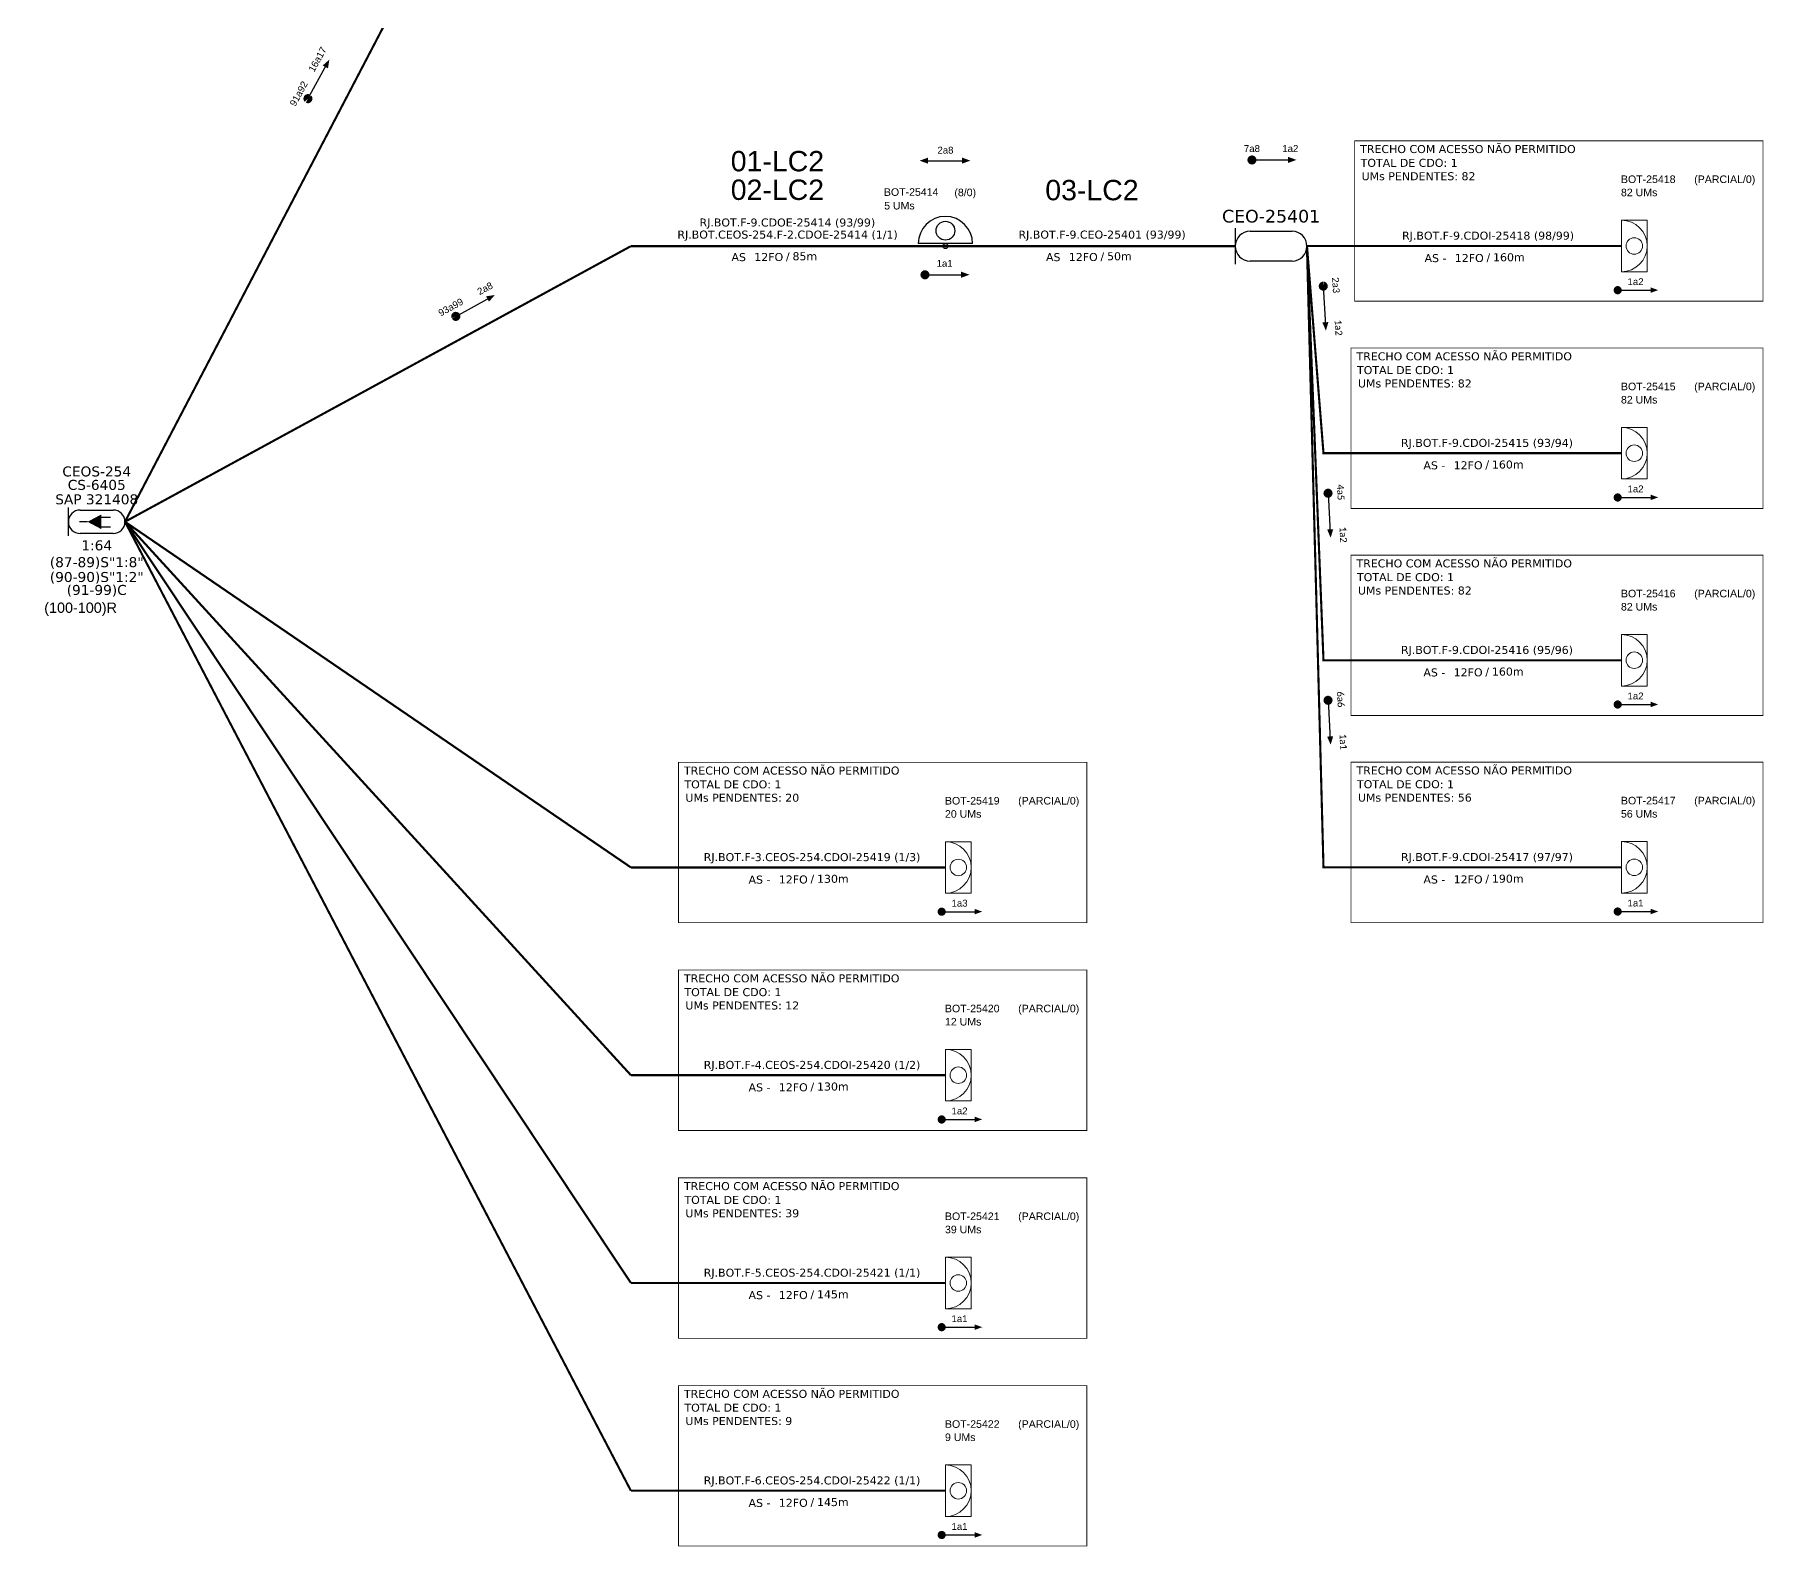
# Model space of a CAD drawing. Header units: millimetres. Extents: x -306105627 to -306104719, y 404252199 to 404252905.
# Drawn here: x -306105626.8 to -306105211, y 404252198.6 to 404252562.3 of the extents above; entities that cross this region are included whole.
import ezdxf
from ezdxf.enums import TextEntityAlignment as Align

# ---------------------------------------------------------------- set-up
doc = ezdxf.new("R2010")
doc.units = ezdxf.units.MM
doc.linetypes.add('ARILSUPP', pattern=[2.98, 1.42, -0.71, 0.14, -0.71])
for name, color, linetype, lineweight in [("20.0-LEGENDA DOS CDO'S", 1, 'Continuous', 0), ('20.1-CDO_INTERIOR', 1, 'Continuous', 0), ('20.2-CDO_POSTE', 1, 'Continuous', 5), ('40.1-ETIQUETAS', 1, 'Continuous', 20)]:
    doc.layers.add(name, color=color, linetype=linetype, lineweight=lineweight)
for name, color, linetype in [('20.4-CEOS', 1, 'Continuous'), ('20.5-CEO', 1, 'Continuous'), ('CAP a instalar', 1, 'Continuous'), ('label_cabos', 7, 'Continuous'), ('LC1', 3, 'Continuous'), ('SETA', 7, 'Continuous'), ('UNIFILAR', 7, 'Continuous')]:
    doc.layers.add(name, color=color, linetype=linetype)
doc.styles.add('ARIAL', font='arial.ttf')
doc.styles.add('siredit', font='verdana.ttf')
doc.linetypes.add('FENCELINE1', pattern='A,0.25,-0.1,[133,ltypeshp.shx,S=0.1,R=0,X=-0.1,Y=0],-0.1,1', length=1.45)

# ---------------------------------------------------------------- blocks, each defined once
blk = doc.blocks.new('CEOS_RP_CT_DRT')
at = {"layer": '20.4-CEOS', "color": 0}
for p, q in [((-4.54, 1.19), (-1.19, 1.19)), ((-1.19, -1.19), (-4.54, -1.19))]:
    blk.add_line(p, q, dxfattribs=at)
for points in [[(-5.73, -1.43), (-5.73, 1.44)], [(-3.79, 0), (-4.59, 0)], [(-2.47, 0.48), (-1.45, 0.48)], [(-2.47, -0.52), (-1.45, -0.52)]]:
    blk.add_lwpolyline(points, dxfattribs=at)
blk.add_lwpolyline([(-3.79, 0, 0, 1.47, 0), (-2.41, 0, 1.47, 1.47, 0)], format="xyseb", dxfattribs=at)
for centre, start, end in [((-4.54, 0), 90, 270), ((-1.19, 0), 270, 90)]:
    blk.add_arc(centre, 1.19, start, end, dxfattribs=at)
at = {"layer": '20.4-CEOS', "color": 7, "style": 'siredit'}
for tag, p in [('Nº_DA_CEOS', (-2.86, 5.6)), ('LOCAL', (-2.86, 4.24)), ('SAP', (-2.86, 2.78)), ('RACIO_SPLITAGEM', (-2.86, -1.88)), ('FIBRAS_SPLITTER', (-2.86, -3.58)), ('FIBRAS_TOP_C', (-2.86, -5.08)), ('RESERVA_FINAIS', (-2.86, -6.39))]:
    blk.add_attdef(tag, text='', height=1.01, dxfattribs=at).set_placement(p, align=Align.TOP_CENTER)
blk = doc.blocks.new('ETIQUETA_RS5F')
at = {"layer": '40.1-ETIQUETAS', "color": 0, "style": 'siredit'}
blk.add_text('/', height=1.5, dxfattribs=at).set_placement((1.58, -1.95), align=Align.MIDDLE_RIGHT)
for tag, p in [('ETIQUETA_R_PRIMARIA', (1.21, 4.1)), ('ETIQUETA_R_SECUNDARIA', (1.21, 2.1)), ('F_ATIVAS/F_MORTAS', (1.14, -4.24))]:
    blk.add_attdef(tag, text='', height=1.5, dxfattribs=at).set_placement(p, align=Align.MIDDLE_CENTER)
for tag, p in [('TIPO_CABO', (-6.58, -2.12)), ('CAP_CABO', (0.4, -2.09))]:
    blk.add_attdef(tag, text='', height=1.5, dxfattribs=at).set_placement(p, align=Align.MIDDLE_RIGHT)
blk.add_attdef('METROS', text='', height=1.5, dxfattribs=at).set_placement((2.14, -1.95), align=Align.MIDDLE_LEFT)
for tag, p in [('FUSÃO_1', (0.85, -8.39)), ('FUSÃO_2', (0.85, -10.6)), ('FUSÃO_3', (0.85, -12.93)), ('FUSÃO_4', (0.85, -15.14)), ('FUSÃO_5', (0.85, -17.16))]:
    blk.add_attdef(tag, text='', height=1.5, dxfattribs=at).set_placement(p, align=Align.CENTER)
blk = doc.blocks.new('CDOE POSTE_')
at = {"color": 1}
blk.add_line((12.92, -5.49), (-2.38, -5.49), dxfattribs=at)
for centre, radius in [((5.27, -1.86), 2.64), ((5.27, -6.2), 0.708)]:
    blk.add_circle(centre, radius, dxfattribs=at)
blk.add_arc((5.27, -5.49), 7.65, 0, 180, dxfattribs=at)
blk = doc.blocks.new('CDOE-TEXTO PADRÃO')
at = {"layer": "20.0-LEGENDA DOS CDO'S", "color": 0, "style": 'ARIAL'}
for tag, p in [('CDO_N', (0.49, 7.39)), ('CORDOALHA', (0.5, 4.33)), ('SAP', (0.51, 1.67)), ('SPLITER_1', (0.59, -0.91)), ('SPLITER_2', (0.6, -3.55)), ('(XX-XX_F)S', (0.54, -8.29)), ('(XX-XX_L)S', (0.55, -10.83)), ('UMS', (0.55, -13.15))]:
    blk.add_attdef(tag, p, '', height=1.7, rotation=0.118, dxfattribs=at)
blk.add_attdef('FIBRAS_UTILIZADAS', text='', height=1.7, rotation=0.118, dxfattribs=at).set_placement((19.77, 7.43), align=Align.CENTER)
blk = doc.blocks.new('CDOI_INT')
at = {"layer": '20.1-CDO_INTERIOR', "color": 0, "lineweight": 18}
blk.add_lwpolyline([(4.25, -4.25), (4.25, 4.25), (0, 4.25), (0, -4.25)], close=True, dxfattribs=at)
blk.add_circle((2.12, 0), 1.36, dxfattribs=at)
blk.add_arc((0, 0), 4.25, 270, 90, dxfattribs=at)
at = {"layer": "20.0-LEGENDA DOS CDO'S", "color": 0, "style": 'ARIAL'}
for tag, p in [('CDO_N', (-0.08, 10.38)), ('SPLITER_1', (21.18, 10.38)), ('SURVEY', (-0.08, 8.2)), ('SPLITER_2', (21.19, 8.68)), ('SAP', (-0.08, 6.23)), ('1:XX', (5.94, -2.22)), ('UMS', (5.94, -4.24))]:
    blk.add_attdef(tag, p, '', height=1.36, dxfattribs=at)
blk.add_attdef('FIBRAS_UTILIZADAS', text='', height=1.36, dxfattribs=at).set_placement((15.34, 10.38), align=Align.CENTER)
blk = doc.blocks.new('SAN')
at = {"layer": 'SETA'}
blk.add_lwpolyline([(-2.58, 0), (6.02, 0)], dxfattribs=at)
for points in [[(-2.1, -0.66), (-3.93, 0), (-2.1, 0.67)], [(5.33, 0.68), (7.16, 0.01), (5.33, -0.65)]]:
    blk.add_solid(points, dxfattribs=at)

msp = doc.modelspace()

# ---------------------------------------------------------------- linework, layer by layer
for points, const_width in [([(-306105561.29, 404252546.42, 1), (-306105560.76, 404252547.39, 1)], 1.1), ([(-306105334.53, 404252532.15, 1), (-306105333.43, 404252532.15, 1)], 1.1), ([(-306105413.17, 404252504.53, 1), (-306105412.07, 404252504.53, 1)], 1.1), ([(-306105316.86, 404252502.34, 1), (-306105316.79, 404252501.24, 1)], 1.1), ([(-306105246.51, 404252500.82, 1), (-306105245.51, 404252500.82, 1)], 1), ([(-306105246.51, 404252500.82, 1), (-306105245.51, 404252500.82, 1)], 1), ([(-306105525.95, 404252494.26, 1), (-306105524.98, 404252494.79, 1)], 1.1), ([(-306105315.71, 404252452.52, 1), (-306105315.65, 404252451.42, 1)], 1.1), ([(-306105246.51, 404252450.96, 1), (-306105245.51, 404252450.96, 1)], 1), ([(-306105246.51, 404252450.96, 1), (-306105245.51, 404252450.96, 1)], 1), ([(-306105315.71, 404252402.7, 1), (-306105315.65, 404252401.6, 1)], 1.1), ([(-306105246.51, 404252401.14, 1), (-306105245.51, 404252401.14, 1)], 1), ([(-306105246.51, 404252401.14, 1), (-306105245.51, 404252401.14, 1)], 1), ([(-306105409.1, 404252351.29, 1), (-306105408.1, 404252351.29, 1)], 1), ([(-306105409.1, 404252351.29, 1), (-306105408.1, 404252351.29, 1)], 1), ([(-306105246.51, 404252351.32, 1), (-306105245.51, 404252351.32, 1)], 1), ([(-306105246.51, 404252351.32, 1), (-306105245.51, 404252351.32, 1)], 1), ([(-306105409.1, 404252301.3, 1), (-306105408.1, 404252301.3, 1)], 1), ([(-306105409.1, 404252301.3, 1), (-306105408.1, 404252301.3, 1)], 1), ([(-306105409.1, 404252251.32, 1), (-306105408.1, 404252251.32, 1)], 1), ([(-306105409.1, 404252251.32, 1), (-306105408.1, 404252251.32, 1)], 1), ([(-306105409.1, 404252201.33, 1), (-306105408.1, 404252201.33, 1)], 1), ([(-306105409.1, 404252201.33, 1), (-306105408.1, 404252201.33, 1)], 1)]:
    msp.add_lwpolyline(points, format="xyb", close=True, dxfattribs=dict(const_width=const_width))
at = {"color": 3, "const_width": 0.2}
for points in [[(-306105211.06, 404252498.17), (-306105309.27, 404252498.17), (-306105309.27, 404252536.77), (-306105211.06, 404252536.77)], [(-306105211.06, 404252448.31), (-306105310.15, 404252448.31), (-306105310.15, 404252486.9), (-306105211.06, 404252486.9)], [(-306105211.06, 404252398.49), (-306105310.15, 404252398.49), (-306105310.15, 404252437.08), (-306105211.06, 404252437.08)], [(-306105373.7, 404252348.64), (-306105471.91, 404252348.64), (-306105471.91, 404252387.23), (-306105373.7, 404252387.23)], [(-306105211.06, 404252348.67), (-306105310.15, 404252348.67), (-306105310.15, 404252387.26), (-306105211.06, 404252387.26)], [(-306105373.7, 404252298.65), (-306105471.91, 404252298.65), (-306105471.91, 404252337.25), (-306105373.7, 404252337.25)], [(-306105373.7, 404252248.66), (-306105471.91, 404252248.66), (-306105471.91, 404252287.26), (-306105373.7, 404252287.26)], [(-306105373.7, 404252198.67), (-306105471.91, 404252198.67), (-306105471.91, 404252237.27), (-306105373.7, 404252237.27)]]:
    msp.add_lwpolyline(points, close=True, dxfattribs=at)
at = {"layer": '20.5-CEO'}
for p, q in [((-306105334.41, 404252515.01), (-306105324.34, 404252515.01)), ((-306105324.34, 404252507.83), (-306105334.41, 404252507.83))]:
    msp.add_line(p, q, dxfattribs=at)
msp.add_lwpolyline([(-306105338, 404252515.75), (-306105338, 404252507.1)], dxfattribs=at)
for centre, start, end in [((-306105334.41, 404252511.42), 90, 270), ((-306105324.34, 404252511.42), 270, 90)]:
    msp.add_arc(centre, 3.59, start, end, dxfattribs=at)
at = {"layer": 'CAP a instalar', "linetype": 'FENCELINE1', "ltscale": 7, "const_width": 0.513}
for points in [[(-306105483.35, 404252678.24), (-306105605.03, 404252445.11)], [(-306105483.35, 404252511.42), (-306105605.03, 404252445.11)], [(-306105407.7, 404252511.42), (-306105483.35, 404252511.42)], [(-306105338, 404252511.42), (-306105407.7, 404252511.42)]]:
    msp.add_lwpolyline(points, dxfattribs=at)
at = {"layer": 'CAP a instalar', "color": 8, "linetype": 'FENCELINE1', "ltscale": 7, "const_width": 0.513}
for points in [[(-306105245.11, 404252361.97), (-306105316.77, 404252361.97), (-306105320.75, 404252511.49)], [(-306105245.11, 404252511.47), (-306105320.75, 404252511.47), (-306105320.75, 404252511.47)], [(-306105245.11, 404252461.6), (-306105316.77, 404252461.6), (-306105320.74, 404252511.42)], [(-306105245.11, 404252411.79), (-306105316.77, 404252411.79), (-306105320.75, 404252511.42)], [(-306105483.35, 404252361.94), (-306105605.03, 404252445.11)], [(-306105483.35, 404252311.95), (-306105605.03, 404252445.11)], [(-306105483.35, 404252261.96), (-306105605.03, 404252445.11)], [(-306105483.35, 404252211.97), (-306105605.03, 404252445.11)], [(-306105407.7, 404252361.94), (-306105483.35, 404252361.94)], [(-306105407.7, 404252311.95), (-306105483.35, 404252311.95)], [(-306105407.7, 404252261.96), (-306105483.35, 404252261.96)], [(-306105407.7, 404252211.97), (-306105483.35, 404252211.97)]]:
    msp.add_lwpolyline(points, dxfattribs=at)
at = {"layer": 'SETA'}
for points in [[(-306105561.03, 404252546.9), (-306105556.47, 404252555.19)], [(-306105333.98, 404252532.15), (-306105324.52, 404252532.15)], [(-306105412.62, 404252504.53), (-306105403.16, 404252504.53)], [(-306105316.82, 404252501.79), (-306105316.28, 404252492.35)], [(-306105525.47, 404252494.53), (-306105517.16, 404252499.05)], [(-306105246.01, 404252500.82), (-306105237.41, 404252500.82)], [(-306105246.01, 404252500.82), (-306105237.41, 404252500.82)], [(-306105315.68, 404252451.97), (-306105315.13, 404252442.53)], [(-306105246.01, 404252450.96), (-306105237.41, 404252450.96)], [(-306105246.01, 404252450.96), (-306105237.41, 404252450.96)], [(-306105315.68, 404252402.15), (-306105315.13, 404252392.71)], [(-306105246.01, 404252401.14), (-306105237.41, 404252401.14)], [(-306105246.01, 404252401.14), (-306105237.41, 404252401.14)], [(-306105408.6, 404252351.29), (-306105400, 404252351.29)], [(-306105408.6, 404252351.29), (-306105400, 404252351.29)], [(-306105246.01, 404252351.32), (-306105237.41, 404252351.32)], [(-306105246.01, 404252351.32), (-306105237.41, 404252351.32)], [(-306105408.6, 404252301.3), (-306105400, 404252301.3)], [(-306105408.6, 404252301.3), (-306105400, 404252301.3)], [(-306105408.6, 404252251.32), (-306105400, 404252251.32)], [(-306105408.6, 404252251.32), (-306105400, 404252251.32)], [(-306105408.6, 404252201.33), (-306105400, 404252201.33)], [(-306105408.6, 404252201.33), (-306105400, 404252201.33)]]:
    msp.add_lwpolyline(points, dxfattribs=at)
for points in [[(-306105557.49, 404252554.88), (-306105555.88, 404252556.3), (-306105556.21, 404252554.18)], [(-306105325.28, 404252532.9), (-306105323.27, 404252532.17), (-306105325.28, 404252531.44)], [(-306105403.92, 404252505.28), (-306105401.91, 404252504.54), (-306105403.92, 404252503.81)], [(-306105238.1, 404252501.5), (-306105236.27, 404252500.84), (-306105238.1, 404252500.17)], [(-306105238.1, 404252501.5), (-306105236.27, 404252500.84), (-306105238.1, 404252500.17)], [(-306105518.19, 404252499.34), (-306105516.07, 404252499.67), (-306105517.48, 404252498.06)], [(-306105315.58, 404252493.15), (-306105316.19, 404252491.09), (-306105317.04, 404252493.06)], [(-306105238.1, 404252451.64), (-306105236.27, 404252450.97), (-306105238.1, 404252450.31)], [(-306105238.1, 404252451.64), (-306105236.27, 404252450.97), (-306105238.1, 404252450.31)], [(-306105314.43, 404252443.33), (-306105315.05, 404252441.27), (-306105315.89, 404252443.24)], [(-306105238.1, 404252401.82), (-306105236.27, 404252401.15), (-306105238.1, 404252400.49)], [(-306105238.1, 404252401.82), (-306105236.27, 404252401.15), (-306105238.1, 404252400.49)], [(-306105314.43, 404252393.51), (-306105315.05, 404252391.45), (-306105315.89, 404252393.42)], [(-306105400.69, 404252351.97), (-306105398.86, 404252351.31), (-306105400.69, 404252350.64)], [(-306105400.69, 404252351.97), (-306105398.86, 404252351.31), (-306105400.69, 404252350.64)], [(-306105238.1, 404252352), (-306105236.27, 404252351.33), (-306105238.1, 404252350.67)], [(-306105238.1, 404252352), (-306105236.27, 404252351.33), (-306105238.1, 404252350.67)], [(-306105400.69, 404252301.98), (-306105398.86, 404252301.32), (-306105400.69, 404252300.65)], [(-306105400.69, 404252301.98), (-306105398.86, 404252301.32), (-306105400.69, 404252300.65)], [(-306105400.69, 404252252), (-306105398.86, 404252251.33), (-306105400.69, 404252250.66)], [(-306105400.69, 404252252), (-306105398.86, 404252251.33), (-306105400.69, 404252250.66)], [(-306105400.69, 404252202.01), (-306105398.86, 404252201.34), (-306105400.69, 404252200.67)], [(-306105400.69, 404252202.01), (-306105398.86, 404252201.34), (-306105400.69, 404252200.67)]]:
    msp.add_solid(points, dxfattribs=at)

# ---------------------------------------------------------------- block references
at = {"layer": '20.1-CDO_INTERIOR', "color": 8, "ltscale": 11}
ref = msp.add_blockref('CDOI_INT', (-306105245.11, 404252511.47), dxfattribs=dict(at, xscale=1.458499505982035, yscale=1.458499505982035, zscale=1.458499505982035))
ref.add_attrib('CDO_N', 'BOT-25418', (-306105245.23, 404252526.61), dxfattribs={"layer": "20.0-LEGENDA DOS CDO'S", "color": 0, "height": 1.82, "style": 'ARIAL'})
ref.add_attrib('FIBRAS_UTILIZADAS', '       (PARCIAL/0)', dxfattribs={"layer": "20.0-LEGENDA DOS CDO'S", "color": 0, "height": 1.82, "style": 'ARIAL'}).set_placement((-306105222.73, 404252526.61), align=Align.CENTER)
ref.add_attrib('SURVEY', '82 UMs', (-306105245.22, 404252523.43), dxfattribs={"layer": "20.0-LEGENDA DOS CDO'S", "color": 0, "height": 1.82, "style": 'ARIAL'})
ref = msp.add_blockref('CDOI_INT', (-306105245.11, 404252461.6), dxfattribs=dict(at, xscale=1.458499505982035, yscale=1.458499505982035, zscale=1.458499505982035))
ref.add_attrib('CDO_N', 'BOT-25415', (-306105245.23, 404252476.75), dxfattribs={"layer": "20.0-LEGENDA DOS CDO'S", "color": 0, "height": 1.82, "style": 'ARIAL'})
ref.add_attrib('FIBRAS_UTILIZADAS', '       (PARCIAL/0)', dxfattribs={"layer": "20.0-LEGENDA DOS CDO'S", "color": 0, "height": 1.82, "style": 'ARIAL'}).set_placement((-306105222.73, 404252476.75), align=Align.CENTER)
ref.add_attrib('SURVEY', '82 UMs', (-306105245.22, 404252473.56), dxfattribs={"layer": "20.0-LEGENDA DOS CDO'S", "color": 0, "height": 1.82, "style": 'ARIAL'})
ref = msp.add_blockref('CDOI_INT', (-306105245.11, 404252411.79), dxfattribs=dict(at, xscale=1.458499505982035, yscale=1.458499505982035, zscale=1.458499505982035))
ref.add_attrib('CDO_N', 'BOT-25416', (-306105245.23, 404252426.93), dxfattribs={"layer": "20.0-LEGENDA DOS CDO'S", "color": 0, "height": 1.82, "style": 'ARIAL'})
ref.add_attrib('FIBRAS_UTILIZADAS', '       (PARCIAL/0)', dxfattribs={"layer": "20.0-LEGENDA DOS CDO'S", "color": 0, "height": 1.82, "style": 'ARIAL'}).set_placement((-306105222.73, 404252426.93), align=Align.CENTER)
ref.add_attrib('SURVEY', '82 UMs', (-306105245.22, 404252423.75), dxfattribs={"layer": "20.0-LEGENDA DOS CDO'S", "color": 0, "height": 1.82, "style": 'ARIAL'})
ref = msp.add_blockref('CDOI_INT', (-306105407.7, 404252361.94), dxfattribs=dict(at, xscale=1.458499505982035, yscale=1.458499505982035, zscale=1.458499505982035))
ref.add_attrib('CDO_N', 'BOT-25419', (-306105407.82, 404252377.08), dxfattribs={"layer": "20.0-LEGENDA DOS CDO'S", "color": 0, "height": 1.82, "style": 'ARIAL'})
ref.add_attrib('FIBRAS_UTILIZADAS', '       (PARCIAL/0)', dxfattribs={"layer": "20.0-LEGENDA DOS CDO'S", "color": 0, "height": 1.82, "style": 'ARIAL'}).set_placement((-306105385.33, 404252377.08), align=Align.CENTER)
ref.add_attrib('SURVEY', '20 UMs', (-306105407.81, 404252373.9), dxfattribs={"layer": "20.0-LEGENDA DOS CDO'S", "color": 0, "height": 1.82, "style": 'ARIAL'})
ref = msp.add_blockref('CDOI_INT', (-306105245.11, 404252361.97), dxfattribs=dict(at, xscale=1.458499505982035, yscale=1.458499505982035, zscale=1.458499505982035))
ref.add_attrib('CDO_N', 'BOT-25417', (-306105245.23, 404252377.11), dxfattribs={"layer": "20.0-LEGENDA DOS CDO'S", "color": 0, "height": 1.82, "style": 'ARIAL'})
ref.add_attrib('FIBRAS_UTILIZADAS', '       (PARCIAL/0)', dxfattribs={"layer": "20.0-LEGENDA DOS CDO'S", "color": 0, "height": 1.82, "style": 'ARIAL'}).set_placement((-306105222.73, 404252377.11), align=Align.CENTER)
ref.add_attrib('SURVEY', '56 UMs', (-306105245.22, 404252373.93), dxfattribs={"layer": "20.0-LEGENDA DOS CDO'S", "color": 0, "height": 1.82, "style": 'ARIAL'})
ref = msp.add_blockref('CDOI_INT', (-306105407.7, 404252311.95), dxfattribs=dict(at, xscale=1.458499505982035, yscale=1.458499505982035, zscale=1.458499505982035))
ref.add_attrib('CDO_N', 'BOT-25420', (-306105407.82, 404252327.09), dxfattribs={"layer": "20.0-LEGENDA DOS CDO'S", "color": 0, "height": 1.82, "style": 'ARIAL'})
ref.add_attrib('FIBRAS_UTILIZADAS', '       (PARCIAL/0)', dxfattribs={"layer": "20.0-LEGENDA DOS CDO'S", "color": 0, "height": 1.82, "style": 'ARIAL'}).set_placement((-306105385.33, 404252327.09), align=Align.CENTER)
ref.add_attrib('SURVEY', '12 UMs', (-306105407.81, 404252323.91), dxfattribs={"layer": "20.0-LEGENDA DOS CDO'S", "color": 0, "height": 1.82, "style": 'ARIAL'})
ref = msp.add_blockref('CDOI_INT', (-306105407.7, 404252261.96), dxfattribs=dict(at, xscale=1.458499505982035, yscale=1.458499505982035, zscale=1.458499505982035))
ref.add_attrib('CDO_N', 'BOT-25421', (-306105407.82, 404252277.1), dxfattribs={"layer": "20.0-LEGENDA DOS CDO'S", "color": 0, "height": 1.82, "style": 'ARIAL'})
ref.add_attrib('FIBRAS_UTILIZADAS', '       (PARCIAL/0)', dxfattribs={"layer": "20.0-LEGENDA DOS CDO'S", "color": 0, "height": 1.82, "style": 'ARIAL'}).set_placement((-306105385.33, 404252277.1), align=Align.CENTER)
ref.add_attrib('SURVEY', '39 UMs', (-306105407.81, 404252273.92), dxfattribs={"layer": "20.0-LEGENDA DOS CDO'S", "color": 0, "height": 1.82, "style": 'ARIAL'})
ref = msp.add_blockref('CDOI_INT', (-306105407.7, 404252211.97), dxfattribs=dict(at, xscale=1.458499505982035, yscale=1.458499505982035, zscale=1.458499505982035))
ref.add_attrib('CDO_N', 'BOT-25422', (-306105407.82, 404252227.11), dxfattribs={"layer": "20.0-LEGENDA DOS CDO'S", "color": 0, "height": 1.82, "style": 'ARIAL'})
ref.add_attrib('FIBRAS_UTILIZADAS', '       (PARCIAL/0)', dxfattribs={"layer": "20.0-LEGENDA DOS CDO'S", "color": 0, "height": 1.82, "style": 'ARIAL'}).set_placement((-306105385.33, 404252227.11), align=Align.CENTER)
ref.add_attrib('SURVEY', '9 UMs', (-306105407.81, 404252223.93), dxfattribs={"layer": "20.0-LEGENDA DOS CDO'S", "color": 0, "height": 1.82, "style": 'ARIAL'})
at = {"layer": '20.2-CDO_POSTE'}
ref = msp.add_blockref('CDOE-TEXTO PADRÃO', (-306105414.7, 404252511.34), dxfattribs=dict(at, xscale=1.069200003147125, yscale=1.069200003147125, zscale=1.069200003147125))
ref.add_attrib('CDO_N', 'BOT-25414', (-306105422.5, 404252523.52), dxfattribs={"layer": "20.0-LEGENDA DOS CDO'S", "color": 0, "height": 1.817, "rotation": 0.118, "style": 'ARIAL'})
ref.add_attrib('CORDOALHA', '5 UMs', (-306105422.43, 404252520.24), dxfattribs={"layer": "20.0-LEGENDA DOS CDO'S", "color": 0, "height": 1.817, "rotation": 0.118, "style": 'ARIAL'})
ref.add_attrib('FIBRAS_UTILIZADAS', '       (8/0)', dxfattribs={"layer": "20.0-LEGENDA DOS CDO'S", "color": 0, "height": 1.8175, "rotation": 0.118, "style": 'ARIAL'}).set_placement((-306105405.4, 404252523.43), align=Align.CENTER)
at = {"layer": '20.4-CEOS', "xscale": 2.37783237695694, "yscale": 2.37783237695694, "zscale": 2.37783237695694}
msp.add_blockref('CEOS_RP_CT_DRT', (-306105605.03, 404252445.1), dxfattribs=at).add_auto_attribs({'Nº_DA_CEOS': 'CEOS-254', 'LOCAL': 'CS-6405', 'SAP': 'SAP 321408', 'RACIO_SPLITAGEM': '1:64', 'FIBRAS_SPLITTER': '(87-89)S"1:8"', 'FIBRAS_TOP_C': '(90-90)S"1:2"', 'RESERVA_FINAIS': '(91-99)C'})
at = {"layer": '40.1-ETIQUETAS'}
ref = msp.add_blockref('ETIQUETA_RS5F', (-306105447.19, 404252511.5), dxfattribs=dict(at, xscale=1.283039983498747, yscale=1.283039983498747, zscale=1.283039983498747))
ref.add_attrib('ETIQUETA_R_PRIMARIA', 'RJ.BOT.F-9.CDOE-25414 (93/99)', dxfattribs={"color": 0, "height": 1.9246, "style": 'siredit'}).set_placement((-306105445.72, 404252517.11), align=Align.MIDDLE_CENTER)
ref.add_attrib('ETIQUETA_R_SECUNDARIA', 'RJ.BOT.CEOS-254.F-2.CDOE-25414 (1/1)', dxfattribs={"color": 0, "height": 1.9246, "style": 'siredit'}).set_placement((-306105445.67, 404252514.2), align=Align.MIDDLE_CENTER)
ref.add_attrib('TIPO_CABO', 'AS', dxfattribs={"color": 0, "height": 1.925, "style": 'siredit'}).set_placement((-306105455.68, 404252508.78), align=Align.MIDDLE_RIGHT)
ref.add_attrib('CAP_CABO', '12FO', dxfattribs={"color": 0, "height": 1.925, "style": 'siredit'}).set_placement((-306105446.72, 404252508.81), align=Align.MIDDLE_RIGHT)
ref.add_attrib('METROS', '85m', dxfattribs={"color": 0, "height": 1.925, "style": 'siredit'}).set_placement((-306105444.48, 404252508.99), align=Align.MIDDLE_LEFT)
ref = msp.add_blockref('ETIQUETA_RS5F', (-306105371.54, 404252511.5), dxfattribs=dict(at, xscale=1.283039983498747, yscale=1.283039983498747, zscale=1.283039983498747))
ref.add_attrib('ETIQUETA_R_SECUNDARIA', 'RJ.BOT.F-9.CEO-25401 (93/99)', dxfattribs={"color": 0, "height": 1.9246, "style": 'siredit'}).set_placement((-306105370.02, 404252514.2), align=Align.MIDDLE_CENTER)
ref.add_attrib('TIPO_CABO', 'AS', dxfattribs={"color": 0, "height": 1.925, "style": 'siredit'}).set_placement((-306105380.03, 404252508.78), align=Align.MIDDLE_RIGHT)
ref.add_attrib('CAP_CABO', '12FO', dxfattribs={"color": 0, "height": 1.925, "style": 'siredit'}).set_placement((-306105371.07, 404252508.81), align=Align.MIDDLE_RIGHT)
ref.add_attrib('METROS', '50m', dxfattribs={"color": 0, "height": 1.925, "style": 'siredit'}).set_placement((-306105368.83, 404252508.99), align=Align.MIDDLE_LEFT)
at = {"layer": '40.1-ETIQUETAS', "color": 8}
ref = msp.add_blockref('ETIQUETA_RS5F', (-306105278.7, 404252511.25), dxfattribs=dict(at, xscale=1.283039983498747, yscale=1.283039983498747, zscale=1.283039983498747))
ref.add_attrib('ETIQUETA_R_SECUNDARIA', 'RJ.BOT.F-9.CDOI-25418 (98/99)', dxfattribs={"color": 0, "height": 1.9246, "style": 'siredit'}).set_placement((-306105277.19, 404252513.95), align=Align.MIDDLE_CENTER)
ref.add_attrib('TIPO_CABO', 'AS -', dxfattribs={"color": 0, "height": 1.925, "style": 'siredit'}).set_placement((-306105287.19, 404252508.54), align=Align.MIDDLE_RIGHT)
ref.add_attrib('CAP_CABO', '12FO', dxfattribs={"color": 0, "height": 1.925, "style": 'siredit'}).set_placement((-306105278.23, 404252508.57), align=Align.MIDDLE_RIGHT)
ref.add_attrib('METROS', '160m', dxfattribs={"color": 0, "height": 1.925, "style": 'siredit'}).set_placement((-306105275.99, 404252508.75), align=Align.MIDDLE_LEFT)
ref = msp.add_blockref('ETIQUETA_RS5F', (-306105278.97, 404252461.39), dxfattribs=dict(at, xscale=1.283039983498747, yscale=1.283039983498747, zscale=1.283039983498747))
ref.add_attrib('ETIQUETA_R_SECUNDARIA', 'RJ.BOT.F-9.CDOI-25415 (93/94)', dxfattribs={"color": 0, "height": 1.9246, "style": 'siredit'}).set_placement((-306105277.45, 404252464.09), align=Align.MIDDLE_CENTER)
ref.add_attrib('TIPO_CABO', 'AS -', dxfattribs={"color": 0, "height": 1.925, "style": 'siredit'}).set_placement((-306105287.46, 404252458.68), align=Align.MIDDLE_RIGHT)
ref.add_attrib('CAP_CABO', '12FO', dxfattribs={"color": 0, "height": 1.925, "style": 'siredit'}).set_placement((-306105278.5, 404252458.7), align=Align.MIDDLE_RIGHT)
ref.add_attrib('METROS', '160m', dxfattribs={"color": 0, "height": 1.925, "style": 'siredit'}).set_placement((-306105276.26, 404252458.88), align=Align.MIDDLE_LEFT)
ref = msp.add_blockref('ETIQUETA_RS5F', (-306105278.97, 404252411.57), dxfattribs=dict(at, xscale=1.283039983498747, yscale=1.283039983498747, zscale=1.283039983498747))
ref.add_attrib('ETIQUETA_R_SECUNDARIA', 'RJ.BOT.F-9.CDOI-25416 (95/96)', dxfattribs={"color": 0, "height": 1.9246, "style": 'siredit'}).set_placement((-306105277.45, 404252414.27), align=Align.MIDDLE_CENTER)
ref.add_attrib('TIPO_CABO', 'AS -', dxfattribs={"color": 0, "height": 1.925, "style": 'siredit'}).set_placement((-306105287.46, 404252408.86), align=Align.MIDDLE_RIGHT)
ref.add_attrib('CAP_CABO', '12FO', dxfattribs={"color": 0, "height": 1.925, "style": 'siredit'}).set_placement((-306105278.5, 404252408.88), align=Align.MIDDLE_RIGHT)
ref.add_attrib('METROS', '160m', dxfattribs={"color": 0, "height": 1.925, "style": 'siredit'}).set_placement((-306105276.26, 404252409.06), align=Align.MIDDLE_LEFT)
ref = msp.add_blockref('ETIQUETA_RS5F', (-306105441.3, 404252361.72), dxfattribs=dict(at, xscale=1.283039983498747, yscale=1.283039983498747, zscale=1.283039983498747))
ref.add_attrib('ETIQUETA_R_SECUNDARIA', 'RJ.BOT.F-3.CEOS-254.CDOI-25419 (1/3)', dxfattribs={"color": 0, "height": 1.9246, "style": 'siredit'}).set_placement((-306105439.78, 404252364.42), align=Align.MIDDLE_CENTER)
ref.add_attrib('TIPO_CABO', 'AS -', dxfattribs={"color": 0, "height": 1.925, "style": 'siredit'}).set_placement((-306105449.78, 404252359.01), align=Align.MIDDLE_RIGHT)
ref.add_attrib('CAP_CABO', '12FO', dxfattribs={"color": 0, "height": 1.925, "style": 'siredit'}).set_placement((-306105440.82, 404252359.04), align=Align.MIDDLE_RIGHT)
ref.add_attrib('METROS', '130m', dxfattribs={"color": 0, "height": 1.925, "style": 'siredit'}).set_placement((-306105438.59, 404252359.21), align=Align.MIDDLE_LEFT)
ref = msp.add_blockref('ETIQUETA_RS5F', (-306105278.97, 404252361.75), dxfattribs=dict(at, xscale=1.283039983498747, yscale=1.283039983498747, zscale=1.283039983498747))
ref.add_attrib('ETIQUETA_R_SECUNDARIA', 'RJ.BOT.F-9.CDOI-25417 (97/97)', dxfattribs={"color": 0, "height": 1.9246, "style": 'siredit'}).set_placement((-306105277.45, 404252364.45), align=Align.MIDDLE_CENTER)
ref.add_attrib('TIPO_CABO', 'AS -', dxfattribs={"color": 0, "height": 1.925, "style": 'siredit'}).set_placement((-306105287.46, 404252359.04), align=Align.MIDDLE_RIGHT)
ref.add_attrib('CAP_CABO', '12FO', dxfattribs={"color": 0, "height": 1.925, "style": 'siredit'}).set_placement((-306105278.5, 404252359.06), align=Align.MIDDLE_RIGHT)
ref.add_attrib('METROS', '190m', dxfattribs={"color": 0, "height": 1.925, "style": 'siredit'}).set_placement((-306105276.26, 404252359.24), align=Align.MIDDLE_LEFT)
ref = msp.add_blockref('ETIQUETA_RS5F', (-306105441.3, 404252311.73), dxfattribs=dict(at, xscale=1.283039983498747, yscale=1.283039983498747, zscale=1.283039983498747))
ref.add_attrib('ETIQUETA_R_SECUNDARIA', 'RJ.BOT.F-4.CEOS-254.CDOI-25420 (1/2)', dxfattribs={"color": 0, "height": 1.9246, "style": 'siredit'}).set_placement((-306105439.78, 404252314.43), align=Align.MIDDLE_CENTER)
ref.add_attrib('TIPO_CABO', 'AS -', dxfattribs={"color": 0, "height": 1.925, "style": 'siredit'}).set_placement((-306105449.78, 404252309.02), align=Align.MIDDLE_RIGHT)
ref.add_attrib('CAP_CABO', '12FO', dxfattribs={"color": 0, "height": 1.925, "style": 'siredit'}).set_placement((-306105440.82, 404252309.05), align=Align.MIDDLE_RIGHT)
ref.add_attrib('METROS', '130m', dxfattribs={"color": 0, "height": 1.925, "style": 'siredit'}).set_placement((-306105438.59, 404252309.23), align=Align.MIDDLE_LEFT)
ref = msp.add_blockref('ETIQUETA_RS5F', (-306105441.3, 404252261.74), dxfattribs=dict(at, xscale=1.283039983498747, yscale=1.283039983498747, zscale=1.283039983498747))
ref.add_attrib('ETIQUETA_R_SECUNDARIA', 'RJ.BOT.F-5.CEOS-254.CDOI-25421 (1/1)', dxfattribs={"color": 0, "height": 1.9246, "style": 'siredit'}).set_placement((-306105439.78, 404252264.44), align=Align.MIDDLE_CENTER)
ref.add_attrib('TIPO_CABO', 'AS -', dxfattribs={"color": 0, "height": 1.925, "style": 'siredit'}).set_placement((-306105449.78, 404252259.03), align=Align.MIDDLE_RIGHT)
ref.add_attrib('CAP_CABO', '12FO', dxfattribs={"color": 0, "height": 1.925, "style": 'siredit'}).set_placement((-306105440.82, 404252259.06), align=Align.MIDDLE_RIGHT)
ref.add_attrib('METROS', '145m', dxfattribs={"color": 0, "height": 1.925, "style": 'siredit'}).set_placement((-306105438.59, 404252259.24), align=Align.MIDDLE_LEFT)
ref = msp.add_blockref('ETIQUETA_RS5F', (-306105441.3, 404252211.76), dxfattribs=dict(at, xscale=1.283039983498747, yscale=1.283039983498747, zscale=1.283039983498747))
ref.add_attrib('ETIQUETA_R_SECUNDARIA', 'RJ.BOT.F-6.CEOS-254.CDOI-25422 (1/1)', dxfattribs={"color": 0, "height": 1.9246, "style": 'siredit'}).set_placement((-306105439.78, 404252214.46), align=Align.MIDDLE_CENTER)
ref.add_attrib('TIPO_CABO', 'AS -', dxfattribs={"color": 0, "height": 1.925, "style": 'siredit'}).set_placement((-306105449.78, 404252209.04), align=Align.MIDDLE_RIGHT)
ref.add_attrib('CAP_CABO', '12FO', dxfattribs={"color": 0, "height": 1.925, "style": 'siredit'}).set_placement((-306105440.82, 404252209.07), align=Align.MIDDLE_RIGHT)
ref.add_attrib('METROS', '145m', dxfattribs={"color": 0, "height": 1.925, "style": 'siredit'}).set_placement((-306105438.59, 404252209.25), align=Align.MIDDLE_LEFT)
at = {"layer": 'label_cabos', "xscale": 0.8553599894046784, "yscale": 0.8553599894046784, "zscale": 0.85536}
msp.add_blockref('CDOE POSTE_', (-306105412.21, 404252516.73), dxfattribs=at)
at = {"layer": 'UNIFILAR', "color": 5, "lineweight": -3, "xscale": 1.1, "yscale": 1.1, "zscale": 1.1}
msp.add_blockref('SAN', (-306105409.58, 404252531.98), dxfattribs=at)

# ---------------------------------------------------------------- texts
at = {"style": 'ARIAL'}
for s, rotation, p in [('16a17', 61.1853, (-306105558.01, 404252555.95)), ('91a92', 61.1853, (-306105562.53, 404252547.72)), ('2a8', 28.5903, (-306105518.05, 404252500.52)), ('93a99', 28.5903, (-306105526.29, 404252496.02))]:
    msp.add_text(s, height=1.65, rotation=rotation, dxfattribs=at).set_placement(p, align=Align.CENTER)
for s, height, p in [('2a8', 1.65, (-306105407.69, 404252533.69)), ('7a8', 1.65, (-306105333.98, 404252534.08)), ('1a2', 1.65, (-306105324.75, 404252534.08)), ('1a1', 1.65, (-306105407.89, 404252506.45)), ('1a2', 1.65, (-306105241.71, 404252502.05)), ('1a2', 1.65, (-306105241.71, 404252452.19)), ('(100-100)R', 2.475, (-306105615.71, 404252423.19)), ('1a2', 1.65, (-306105241.71, 404252402.37)), ('1a3', 1.65, (-306105404.3, 404252352.52)), ('1a1', 1.65, (-306105241.71, 404252352.55)), ('1a2', 1.65, (-306105404.3, 404252302.53)), ('1a1', 1.65, (-306105404.3, 404252252.55)), ('1a1', 1.65, (-306105404.3, 404252202.56))]:
    msp.add_text(s, height=height, dxfattribs=at).set_placement(p, align=Align.CENTER)
at = {"color": 3, "style": 'siredit'}
for s, p in [('TRECHO COM ACESSO NÃO PERMITIDO', (-306105307.95, 404252533.82)), ('TOTAL DE CDO: 1', (-306105307.83, 404252530.5)), ('UMs PENDENTES: 82', (-306105307.6, 404252527.28)), ('TRECHO COM ACESSO NÃO PERMITIDO', (-306105308.84, 404252483.95)), ('TOTAL DE CDO: 1', (-306105308.71, 404252480.64)), ('UMs PENDENTES: 82', (-306105308.49, 404252477.42)), ('TRECHO COM ACESSO NÃO PERMITIDO', (-306105308.84, 404252434.13)), ('TOTAL DE CDO: 1', (-306105308.71, 404252430.82)), ('UMs PENDENTES: 82', (-306105308.49, 404252427.6)), ('TRECHO COM ACESSO NÃO PERMITIDO', (-306105470.59, 404252384.28)), ('TRECHO COM ACESSO NÃO PERMITIDO', (-306105308.84, 404252384.31)), ('TOTAL DE CDO: 1', (-306105470.47, 404252380.97)), ('TOTAL DE CDO: 1', (-306105308.71, 404252381)), ('UMs PENDENTES: 20', (-306105470.24, 404252377.75)), ('UMs PENDENTES: 56', (-306105308.49, 404252377.78)), ('TRECHO COM ACESSO NÃO PERMITIDO', (-306105470.59, 404252334.3)), ('TOTAL DE CDO: 1', (-306105470.47, 404252330.98)), ('UMs PENDENTES: 12', (-306105470.24, 404252327.76)), ('TRECHO COM ACESSO NÃO PERMITIDO', (-306105470.59, 404252284.31)), ('TOTAL DE CDO: 1', (-306105470.47, 404252280.99)), ('UMs PENDENTES: 39', (-306105470.24, 404252277.77)), ('TRECHO COM ACESSO NÃO PERMITIDO', (-306105470.59, 404252234.32)), ('TOTAL DE CDO: 1', (-306105470.47, 404252231)), ('UMs PENDENTES: 9', (-306105470.24, 404252227.79))]:
    msp.add_text(s, height=1.9246, dxfattribs=at).set_placement(p)
at = {"char_height": 1.65, "width": 27.8947, "attachment_point": 5, "rotation": 273.3058}
for s, insert in [('{\\fCalibri|b0|i0|c0|p34;\\C7;2a3}', (-306105313.78, 404252502.03)), ('{\\fCalibri|b0|i0|c0|p34;\\C7;1a2}', (-306105313.16, 404252491.8)), ('{\\fCalibri|b0|i0|c0|p34;\\C7;4a5}', (-306105312.64, 404252452.21)), ('{\\fCalibri|b0|i0|c0|p34;\\C7;1a2}', (-306105312.01, 404252441.99)), ('{\\fCalibri|b0|i0|c0|p34;\\C7;6a6}', (-306105312.64, 404252402.39)), ('{\\fCalibri|b0|i0|c0|p34;\\C7;1a1}', (-306105312.01, 404252392.17))]:
    msp.add_mtext(s, dxfattribs=dict(at, insert=insert))
at = {"layer": '20.5-CEO', "color": 7, "style": 'siredit'}
msp.add_attdef('CEO-25401', text='SAP 324607', height=3.041, dxfattribs=at).set_placement((-306105329.37, 404252520.15), align=Align.TOP_CENTER)
at = {"layer": 'LC1', "linetype": 'ARILSUPP', "style": 'ARIAL'}
for s, p in [('01-LC2', (-306105448.11, 404252531.87)), ('02-LC2', (-306105448.11, 404252524.99)), ('03-LC2', (-306105372.46, 404252524.91))]:
    msp.add_text(s, height=4.9, dxfattribs=at).set_placement(p, align=Align.MIDDLE_CENTER)

doc.saveas('drawing.dxf')
